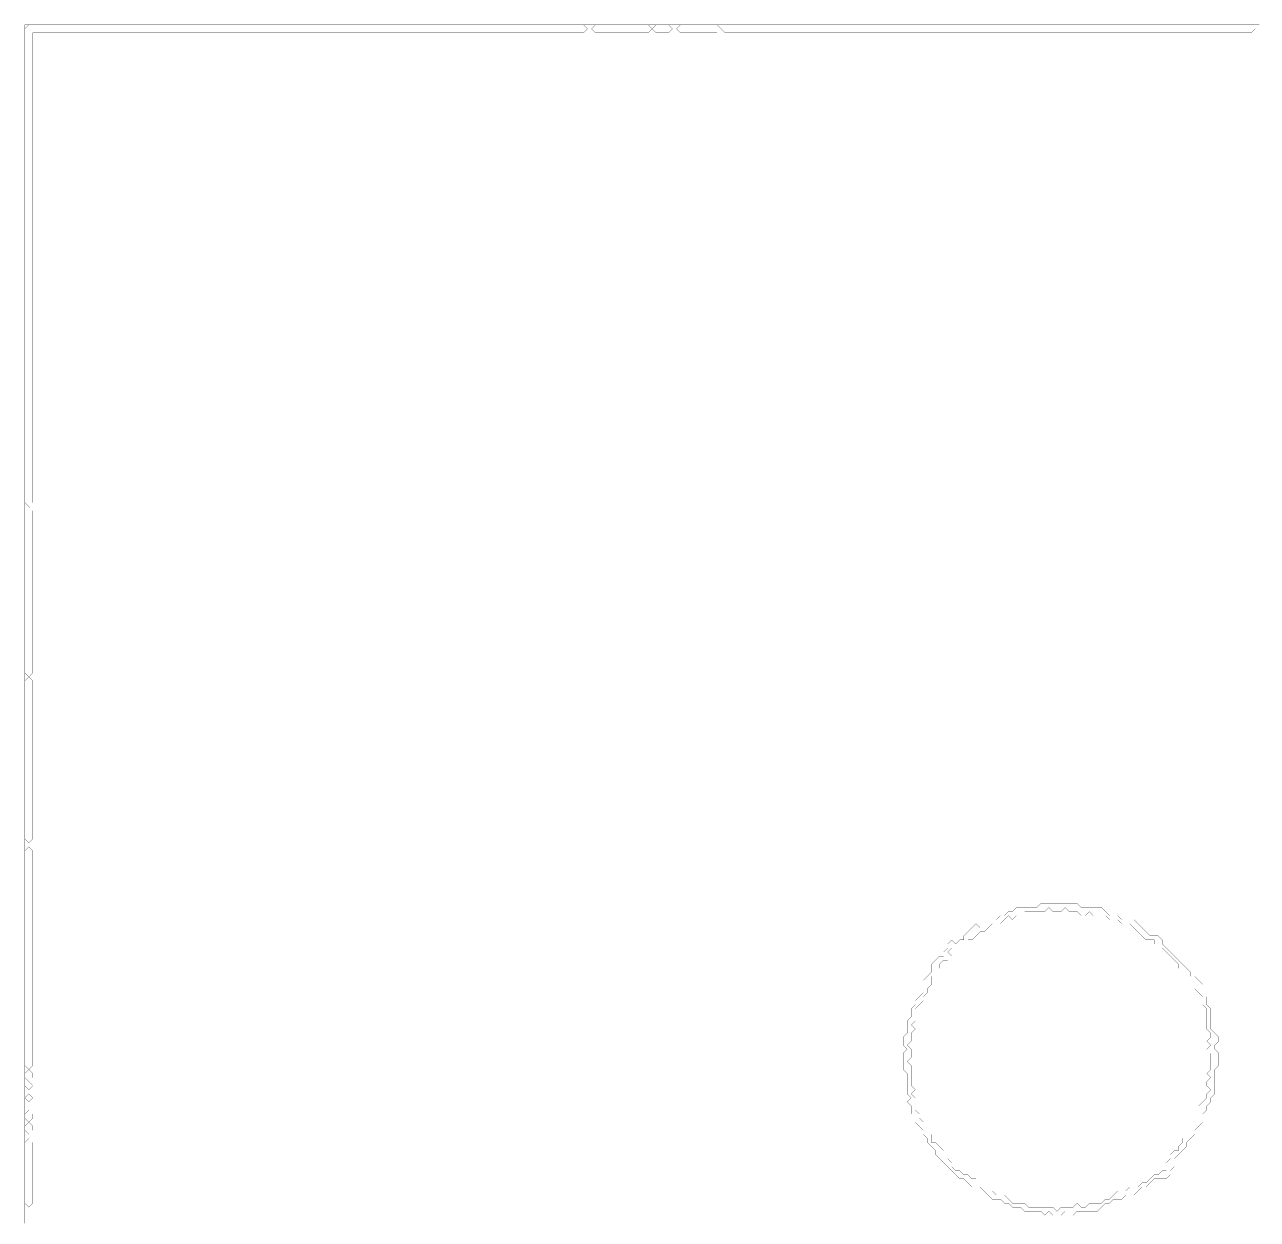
# Model space of a CAD drawing. Header units: metres. Extents: x 0 to 5008, y -5008 to 0.
# Drawn here: x 0 to 2984, y -2891 to 0 of the extents above; entities that cross this region are included whole.
import ezdxf

# ---------------------------------------------------------------- set-up
doc = ezdxf.new("R2010")
doc.units = ezdxf.units.M
doc.layers.add('conductor', color=1, linetype='Continuous')
doc.layers.add('substrate', color=5, linetype='Continuous')

msp = doc.modelspace()

# ---------------------------------------------------------------- linework, layer by layer
at = {"layer": 'conductor', "const_width": 0.5}
msp.add_lwpolyline([(2479.1, -2136.1), (2469.3, -2145.9), (2459.5, -2145.9), (2449.7, -2145.9), (2439.9, -2145.9), (2430.1, -2145.9), (2420.3, -2145.9), (2410.5, -2155.7), (2400.7, -2155.7), (2390.9, -2165.5), (2381.1, -2155.7), (2371.3, -2165.5), (2361.5, -2175.3), (2351.7, -2175.3), (2341.9, -2175.3), (2332.1, -2185.1), (2322.3, -2194.9), (2312.5, -2194.9), (2302.7, -2204.7), (2292.9, -2214.5), (2283.1, -2214.5), (2273.3, -2224.3), (2263.5, -2234.1), (2253.7, -2234.1), (2243.9, -2234.1), (2234.1, -2243.9), (2243.9, -2253.7), (2234.1, -2263.5), (2224.3, -2263.5), (2214.5, -2273.3), (2214.5, -2283.1), (2204.7, -2292.9), (2194.9, -2302.7), (2194.9, -2312.5), (2194.9, -2322.3), (2185.1, -2332.1), (2185.1, -2341.9), (2175.3, -2351.7), (2175.3, -2361.5), (2165.5, -2371.3), (2155.7, -2381.1), (2155.7, -2390.9), (2155.7, -2400.7), (2155.7, -2410.5), (2145.9, -2420.3), (2155.7, -2430.1), (2145.9, -2439.9), (2145.9, -2449.7), (2145.9, -2459.5), (2136.1, -2469.3), (2145.9, -2479.1), (2145.9, -2488.9), (2145.9, -2498.7), (2136.1, -2508.5), (2145.9, -2518.3), (2145.9, -2528.1), (2145.9, -2537.9), (2145.9, -2547.7), (2145.9, -2557.5), (2145.9, -2567.3), (2155.7, -2577.1), (2145.9, -2586.9), (2155.7, -2596.7), (2155.7, -2606.5), (2155.7, -2616.3), (2155.7, -2626.1), (2165.5, -2635.9), (2165.5, -2645.7), (2175.3, -2655.5), (2175.3, -2665.3), (2185.1, -2675.1), (2194.9, -2684.9), (2194.9, -2694.7), (2194.9, -2704.5), (2204.7, -2704.5), (2214.5, -2714.3), (2224.3, -2724.1), (2224.3, -2733.9), (2224.3, -2743.7), (2234.1, -2743.7), (2243.9, -2753.5), (2243.9, -2763.3), (2253.7, -2773.1), (2263.5, -2773.1), (2273.3, -2782.9), (2283.1, -2782.9), (2292.9, -2792.7), (2302.7, -2792.7), (2312.5, -2802.5), (2322.3, -2812.3), (2332.1, -2822.1), (2341.9, -2822.1), (2351.7, -2831.9), (2361.5, -2831.9), (2371.3, -2831.9), (2381.1, -2841.7), (2390.9, -2851.5), (2400.7, -2851.5), (2410.5, -2851.5), (2420.3, -2851.5), (2430.1, -2861.3), (2439.9, -2861.3), (2449.7, -2861.3), (2459.5, -2861.3), (2469.3, -2861.3), (2479.1, -2861.3), (2488.9, -2861.3), (2498.7, -2871.1), (2508.5, -2861.3), (2518.3, -2861.3), (2528.1, -2861.3), (2537.9, -2861.3), (2547.7, -2851.5), (2557.5, -2861.3), (2567.3, -2861.3), (2577.1, -2851.5), (2586.9, -2851.5), (2596.7, -2851.5), (2606.5, -2851.5), (2616.3, -2841.7), (2626.1, -2841.7), (2635.9, -2831.9), (2645.7, -2822.1), (2655.5, -2822.1), (2665.3, -2822.1), (2675.1, -2812.3), (2684.9, -2812.3), (2694.7, -2812.3), (2704.5, -2802.5), (2714.3, -2802.5), (2724.1, -2792.7), (2733.9, -2782.9), (2743.7, -2782.9), (2753.5, -2773.1), (2763.3, -2773.1), (2763.3, -2763.3), (2763.3, -2753.5), (2773.1, -2743.7), (2773.1, -2733.9), (2782.9, -2724.1), (2792.7, -2724.1), (2792.7, -2714.3), (2802.5, -2704.5), (2802.5, -2694.7), (2812.3, -2684.9), (2822.1, -2675.1), (2831.9, -2665.3), (2841.7, -2655.5), (2841.7, -2645.7), (2841.7, -2635.9), (2841.7, -2626.1), (2841.7, -2616.3), (2851.5, -2606.5), (2861.3, -2596.7), (2861.3, -2586.9), (2871.1, -2577.1), (2861.3, -2567.3), (2861.3, -2557.5), (2871.1, -2547.7), (2861.3, -2537.9), (2871.1, -2528.1), (2871.1, -2518.3), (2871.1, -2508.5), (2871.1, -2498.7), (2871.1, -2488.9), (2861.3, -2479.1), (2871.1, -2469.3), (2861.3, -2459.5), (2871.1, -2449.7), (2871.1, -2439.9), (2861.3, -2430.1), (2861.3, -2420.3), (2861.3, -2410.5), (2861.3, -2400.7), (2861.3, -2390.9), (2861.3, -2381.1), (2851.5, -2371.3), (2851.5, -2361.5), (2851.5, -2351.7), (2841.7, -2341.9), (2831.9, -2332.1), (2831.9, -2322.3), (2822.1, -2312.5), (2812.3, -2302.7), (2802.5, -2292.9), (2792.7, -2283.1), (2792.7, -2273.3), (2782.9, -2263.5), (2773.1, -2253.7), (2763.3, -2243.9), (2753.5, -2234.1), (2743.7, -2234.1), (2733.9, -2224.3), (2733.9, -2214.5), (2724.1, -2214.5), (2714.3, -2214.5), (2704.5, -2204.7), (2694.7, -2194.9), (2684.9, -2185.1), (2675.1, -2175.3), (2665.3, -2175.3), (2655.5, -2175.3), (2645.7, -2165.5), (2635.9, -2165.5), (2626.1, -2165.5), (2616.3, -2155.7), (2606.5, -2155.7), (2596.7, -2155.7), (2586.9, -2155.7), (2577.1, -2145.9), (2567.3, -2155.7), (2557.5, -2155.7), (2547.7, -2145.9), (2537.9, -2145.9), (2528.1, -2145.9), (2518.3, -2136.1), (2508.5, -2145.9), (2498.7, -2145.9), (2488.9, -2145.9)], close=True, dxfattribs=at)
at = {"layer": 'substrate', "const_width": 0.5}
msp.add_lwpolyline([(2988.6, 0), (2978.8, 0), (2969, 0), (2959.2, 0), (2949.4, 0), (2939.6, 0), (2929.8, 0), (2920.1, 0), (2910.3, 0), (2900.5, 0), (2890.7, 0), (2880.9, 0), (2871.1, 0), (2861.3, 0), (2851.5, 0), (2841.7, 0), (2831.9, 0), (2822.1, 0), (2812.3, 0), (2802.5, 0), (2792.7, 0), (2782.9, 0), (2773.1, 0), (2763.3, 0), (2753.5, 0), (2743.7, 0), (2733.9, 0), (2724.1, 0), (2714.3, 0), (2704.5, 0), (2694.7, 0), (2684.9, 0), (2675.1, 0), (2665.3, 0), (2655.5, 0), (2645.7, 0), (2635.9, 0), (2626.1, 0), (2616.3, 0), (2606.5, 0), (2596.7, 0), (2586.9, 0), (2577.1, 0), (2567.3, 0), (2557.5, 0), (2547.7, 0), (2537.9, 0), (2528.1, 0), (2518.3, 0), (2508.5, 0), (2498.7, 0), (2488.9, 0), (2479.1, 0), (2469.3, 0), (2459.5, 0), (2449.7, 0), (2439.9, 0), (2430.1, 0), (2420.3, 0), (2410.5, 0), (2400.7, 0), (2390.9, 0), (2381.1, 0), (2371.3, 0), (2361.5, 0), (2351.7, 0), (2341.9, 0), (2332.1, 0), (2322.3, 0), (2312.5, 0), (2302.7, 0), (2292.9, 0), (2283.1, 0), (2273.3, 0), (2263.5, 0), (2253.7, 0), (2243.9, 0), (2234.1, 0), (2224.3, 0), (2214.5, 0), (2204.7, 0), (2194.9, 0), (2185.1, 0), (2175.3, 0), (2165.5, 0), (2155.7, 0), (2145.9, 0), (2136.1, 0), (2126.3, 0), (2116.5, 0), (2106.7, 0), (2096.9, 0), (2087.2, 0), (2077.4, 0), (2067.6, 0), (2057.8, 0), (2048, 0), (2038.2, 0), (2028.4, 0), (2018.6, 0), (2008.8, 0), (1999, 0), (1989.2, 0), (1979.4, 0), (1969.6, 0), (1959.8, 0), (1950, 0), (1940.2, 0), (1930.4, 0), (1920.6, 0), (1910.8, 0), (1901, 0), (1891.2, 0), (1881.4, 0), (1871.6, 0), (1861.8, 0), (1852, 0), (1842.2, 0), (1832.4, 0), (1822.6, 0), (1812.8, 0), (1803, 0), (1793.2, 0), (1783.4, 0), (1773.6, 0), (1763.8, 0), (1754, 0), (1744.2, 0), (1734.4, 0), (1724.6, 0), (1714.8, 0), (1705, 0), (1695.2, 0), (1685.4, 0), (1675.6, 0), (1665.8, 0), (1656, 0), (1646.2, 0), (1636.4, 0), (1626.6, 0), (1616.8, 0), (1607, 0), (1597.2, 0), (1587.4, 0), (1577.6, 0), (1567.8, 0), (1558, 0), (1548.2, 0), (1538.4, 0), (1528.6, 0), (1518.8, 0), (1509, 0), (1499.2, 0), (1489.4, 0), (1479.6, 0), (1469.8, 0), (1460, 0), (1450.2, 0), (1440.4, 0), (1430.6, 0), (1420.8, 0), (1411, 0), (1401.2, 0), (1391.4, 0), (1381.6, 0), (1371.8, 0), (1362, 0), (1352.2, 0), (1342.4, 0), (1332.6, 0), (1322.8, 0), (1313, 0), (1303.2, 0), (1293.4, 0), (1283.6, 0), (1273.8, 0), (1264, 0), (1254.2, 0), (1244.5, 0), (1234.7, 0), (1224.9, 0), (1215.1, 0), (1205.3, 0), (1195.5, 0), (1185.7, 0), (1175.9, 0), (1166.1, 0), (1156.3, 0), (1146.5, 0), (1136.7, 0), (1126.9, 0), (1117.1, 0), (1107.3, 0), (1097.5, 0), (1087.7, 0), (1077.9, 0), (1068.1, 0), (1058.3, 0), (1048.5, 0), (1038.7, 0), (1028.9, 0), (1019.1, 0), (1009.3, 0), (999.5, 0), (989.7, 0), (979.9, 0), (970.1, 0), (960.3, 0), (950.5, 0), (940.7, 0), (930.9, 0), (921.1, 0), (911.3, 0), (901.5, 0), (891.7, 0), (881.9, 0), (872.1, 0), (862.3, 0), (852.5, 0), (842.7, 0), (832.9, 0), (823.1, 0), (813.3, 0), (803.5, 0), (793.7, 0), (783.9, 0), (774.1, 0), (764.3, 0), (754.5, 0), (744.7, 0), (734.9, 0), (725.1, 0), (715.3, 0), (705.5, 0), (695.7, 0), (685.9, 0), (676.1, 0), (666.3, 0), (656.5, 0), (646.7, 0), (636.9, 0), (627.1, 0), (617.3, 0), (607.5, 0), (597.7, 0), (587.9, 0), (578.1, 0), (568.3, 0), (558.5, 0), (548.7, 0), (538.9, 0), (529.1, 0), (519.3, 0), (509.5, 0), (499.7, 0), (489.9, 0), (480.1, 0), (470.3, 0), (460.5, 0), (450.7, 0), (440.9, 0), (431.1, 0), (421.3, 0), (411.6, 0), (401.8, 0), (392, 0), (382.2, 0), (372.4, 0), (362.6, 0), (352.8, 0), (343, 0), (333.2, 0), (323.4, 0), (313.6, 0), (303.8, 0), (294, 0), (284.2, 0), (274.4, 0), (264.6, 0), (254.8, 0), (245, 0), (235.2, 0), (225.4, 0), (215.6, 0), (205.8, 0), (196, 0), (186.2, 0), (176.4, 0), (166.6, 0), (156.8, 0), (147, 0), (137.2, 0), (127.4, 0), (117.6, 0), (107.8, 0), (98, 0), (88.2, 0), (78.4, 0), (68.6, 0), (58.8, 0), (49, 0), (39.2, 0), (29.4, 0), (19.6, 0), (9.8, 0), (0, 0), (0, -9.8), (0, -19.6), (0, -29.4), (0, -39.2), (0, -49), (0, -58.8), (0, -68.6), (0, -78.4), (0, -88.2), (0, -98), (0, -107.8), (0, -117.6), (0, -127.4), (0, -137.2), (0, -147), (0, -156.8), (0, -166.6), (0, -176.4), (0, -186.2), (0, -196), (0, -205.8), (0, -215.6), (0, -225.4), (0, -235.2), (0, -245), (0, -254.8), (0, -264.6), (0, -274.4), (0, -284.2), (0, -294), (0, -303.8), (0, -313.6), (0, -323.4), (0, -333.2), (0, -343), (0, -352.8), (0, -362.6), (0, -372.4), (0, -382.2), (0, -392), (0, -401.8), (0, -411.6), (0, -421.3), (0, -431.1), (0, -440.9), (0, -450.7), (0, -460.5), (0, -470.3), (0, -480.1), (0, -489.9), (0, -499.7), (0, -509.5), (0, -519.3), (0, -529.1), (0, -538.9), (0, -548.7), (0, -558.5), (0, -568.3), (0, -578.1), (0, -587.9), (0, -597.7), (0, -607.5), (0, -617.3), (0, -627.1), (0, -636.9), (0, -646.7), (0, -656.5), (0, -666.3), (0, -676.1), (0, -685.9), (0, -695.7), (0, -705.5), (0, -715.3), (0, -725.1), (0, -734.9), (0, -744.7), (0, -754.5), (0, -764.3), (0, -774.1), (0, -783.9), (0, -793.7), (0, -803.5), (0, -813.3), (0, -823.1), (0, -832.9), (0, -842.7), (0, -852.5), (0, -862.3), (0, -872.1), (0, -881.9), (0, -891.7), (0, -901.5), (0, -911.3), (0, -921.1), (0, -930.9), (0, -940.7), (0, -950.5), (0, -960.3), (0, -970.1), (0, -979.9), (0, -989.7), (0, -999.5), (0, -1009.3), (0, -1019.1), (0, -1028.9), (0, -1038.7), (0, -1048.5), (0, -1058.3), (0, -1068.1), (0, -1077.9), (0, -1087.7), (0, -1097.5), (0, -1107.3), (0, -1117.1), (0, -1126.9), (0, -1136.7), (0, -1146.5), (0, -1156.3), (0, -1166.1), (0, -1175.9), (0, -1185.7), (0, -1195.5), (0, -1205.3), (0, -1215.1), (0, -1224.9), (0, -1234.7), (0, -1244.5), (0, -1254.2), (0, -1264), (0, -1273.8), (0, -1283.6), (0, -1293.4), (0, -1303.2), (0, -1313), (0, -1322.8), (0, -1332.6), (0, -1342.4), (0, -1352.2), (0, -1362), (0, -1371.8), (0, -1381.6), (0, -1391.4), (0, -1401.2), (0, -1411), (0, -1420.8), (0, -1430.6), (0, -1440.4), (0, -1450.2), (0, -1460), (0, -1469.8), (0, -1479.6), (0, -1489.4), (0, -1499.2), (0, -1509), (0, -1518.8), (0, -1528.6), (0, -1538.4), (0, -1548.2), (0, -1558), (0, -1567.8), (0, -1577.6), (0, -1587.4), (0, -1597.2), (0, -1607), (0, -1616.8), (0, -1626.6), (0, -1636.4), (0, -1646.2), (0, -1656), (0, -1665.8), (0, -1675.6), (0, -1685.4), (0, -1695.2), (0, -1705), (0, -1714.8), (0, -1724.6), (0, -1734.4), (0, -1744.2), (0, -1754), (0, -1763.8), (0, -1773.6), (0, -1783.4), (0, -1793.2), (0, -1803), (0, -1812.8), (0, -1822.6), (0, -1832.4), (0, -1842.2), (0, -1852), (0, -1861.8), (0, -1871.6), (0, -1881.4), (0, -1891.2), (0, -1901), (0, -1910.8), (0, -1920.6), (0, -1930.4), (0, -1940.2), (0, -1950), (0, -1959.8), (0, -1969.6), (0, -1979.4), (0, -1989.2), (0, -1999), (0, -2008.8), (0, -2018.6), (0, -2028.4), (0, -2038.2), (0, -2048), (0, -2057.8), (0, -2067.6), (0, -2077.4), (0, -2087.2), (0, -2096.9), (0, -2106.7), (0, -2116.5), (0, -2126.3), (0, -2136.1), (0, -2145.9), (0, -2155.7), (0, -2165.5), (0, -2175.3), (0, -2185.1), (0, -2194.9), (0, -2204.7), (0, -2214.5), (0, -2224.3), (0, -2234.1), (0, -2243.9), (0, -2253.7), (0, -2263.5), (0, -2273.3), (0, -2283.1), (0, -2292.9), (0, -2302.7), (0, -2312.5), (0, -2322.3), (0, -2332.1), (0, -2341.9), (0, -2351.7), (0, -2361.5), (0, -2371.3), (0, -2381.1), (0, -2390.9), (0, -2400.7), (0, -2410.5), (0, -2420.3), (0, -2430.1), (0, -2439.9), (0, -2449.7), (0, -2459.5), (0, -2469.3), (0, -2479.1), (0, -2488.9), (0, -2498.7), (0, -2508.5), (0, -2518.3), (0, -2528.1), (0, -2537.9), (0, -2547.7), (0, -2557.5), (0, -2567.3), (0, -2577.1), (0, -2586.9), (0, -2596.7), (0, -2606.5), (0, -2616.3), (0, -2626.1), (0, -2635.9), (0, -2645.7), (0, -2655.5), (0, -2665.3), (0, -2675.1), (0, -2684.9), (0, -2694.7), (0, -2704.5), (0, -2714.3), (0, -2724.1), (0, -2733.9), (0, -2743.7), (0, -2753.5), (0, -2763.3), (0, -2773.1), (0, -2782.9), (0, -2792.7), (0, -2802.5), (0, -2812.3), (0, -2822.1), (0, -2831.9), (0, -2841.7), (0, -2851.5), (0, -2861.3), (0, -2871.1), (0, -2880.9), (0, -2890.7), (0, -2900.5)], dxfattribs=at)
for points in [[(0, -9.8), (9.8, 0), (19.6, 0), (29.4, 0), (39.2, 0), (49, 0), (58.8, 0), (68.6, 0), (78.4, 0), (88.2, 0), (98, 0), (107.8, 0), (117.6, 0), (127.4, 0), (137.2, 0), (147, 0), (156.8, 0), (166.6, 0), (176.4, 0), (186.2, 0), (196, 0), (205.8, 0), (215.6, 0), (225.4, 0), (235.2, 0), (245, 0), (254.8, 0), (264.6, 0), (274.4, 0), (284.2, 0), (294, 0), (303.8, 0), (313.6, 0), (323.4, 0), (333.2, 0), (343, 0), (352.8, 0), (362.6, 0), (372.4, 0), (382.2, 0), (392, 0), (401.8, 0), (411.6, 0), (421.3, 0), (431.1, 0), (440.9, 0), (450.7, 0), (460.5, 0), (470.3, 0), (480.1, 0), (489.9, 0), (499.7, 0), (509.5, 0), (519.3, 0), (529.1, 0), (538.9, 0), (548.7, 0), (558.5, 0), (568.3, 0), (578.1, 0), (587.9, 0), (597.7, 0), (607.5, 0), (617.3, 0), (627.1, 0), (636.9, 0), (646.7, 0), (656.5, 0), (666.3, 0), (676.1, 0), (685.9, 0), (695.7, 0), (705.5, 0), (715.3, 0), (725.1, 0), (734.9, 0), (744.7, 0), (754.5, 0), (764.3, 0), (774.1, 0), (783.9, 0), (793.7, 0), (803.5, 0), (813.3, 0), (823.1, 0), (832.9, 0), (842.7, 0), (852.5, 0), (862.3, 0), (872.1, 0), (881.9, 0), (891.7, 0), (901.5, 0), (911.3, 0), (921.1, 0), (930.9, 0), (940.7, 0), (950.5, 0), (960.3, 0), (970.1, 0), (979.9, 0), (989.7, 0), (999.5, 0), (1009.3, 0), (1019.1, 0), (1028.9, 0), (1038.7, 0), (1048.5, 0), (1058.3, 0), (1068.1, 0), (1077.9, 0), (1087.7, 0), (1097.5, 0), (1107.3, 0), (1117.1, 0), (1126.9, 0), (1136.7, 0), (1146.5, 0), (1156.3, 0), (1166.1, 0), (1175.9, 0), (1185.7, 0), (1195.5, 0), (1205.3, 0), (1215.1, 0), (1224.9, 0), (1234.7, 0), (1244.5, 0), (1254.2, 0), (1264, 0), (1273.8, 0), (1283.6, 0), (1293.4, 0), (1303.2, 0), (1313, 0), (1322.8, 0), (1332.6, 0), (1342.4, 0), (1352.2, 0), (1362, -9.8), (1352.2, -19.6), (1342.4, -19.6), (1332.6, -19.6), (1322.8, -19.6), (1313, -19.6), (1303.2, -19.6), (1293.4, -19.6), (1283.6, -19.6), (1273.8, -19.6), (1264, -19.6), (1254.2, -19.6), (1244.5, -19.6), (1234.7, -19.6), (1224.9, -19.6), (1215.1, -19.6), (1205.3, -19.6), (1195.5, -19.6), (1185.7, -19.6), (1175.9, -19.6), (1166.1, -19.6), (1156.3, -19.6), (1146.5, -19.6), (1136.7, -19.6), (1126.9, -19.6), (1117.1, -19.6), (1107.3, -19.6), (1097.5, -19.6), (1087.7, -19.6), (1077.9, -19.6), (1068.1, -19.6), (1058.3, -19.6), (1048.5, -19.6), (1038.7, -19.6), (1028.9, -19.6), (1019.1, -19.6), (1009.3, -19.6), (999.5, -19.6), (989.7, -19.6), (979.9, -19.6), (970.1, -19.6), (960.3, -19.6), (950.5, -19.6), (940.7, -19.6), (930.9, -19.6), (921.1, -19.6), (911.3, -19.6), (901.5, -19.6), (891.7, -19.6), (881.9, -19.6), (872.1, -19.6), (862.3, -19.6), (852.5, -19.6), (842.7, -19.6), (832.9, -19.6), (823.1, -19.6), (813.3, -19.6), (803.5, -19.6), (793.7, -19.6), (783.9, -19.6), (774.1, -19.6), (764.3, -19.6), (754.5, -19.6), (744.7, -19.6), (734.9, -19.6), (725.1, -19.6), (715.3, -19.6), (705.5, -19.6), (695.7, -19.6), (685.9, -19.6), (676.1, -19.6), (666.3, -19.6), (656.5, -19.6), (646.7, -19.6), (636.9, -19.6), (627.1, -19.6), (617.3, -19.6), (607.5, -19.6), (597.7, -19.6), (587.9, -19.6), (578.1, -19.6), (568.3, -19.6), (558.5, -19.6), (548.7, -19.6), (538.9, -19.6), (529.1, -19.6), (519.3, -19.6), (509.5, -19.6), (499.7, -19.6), (489.9, -19.6), (480.1, -19.6), (470.3, -19.6), (460.5, -19.6), (450.7, -19.6), (440.9, -19.6), (431.1, -19.6), (421.3, -19.6), (411.6, -19.6), (401.8, -19.6), (392, -19.6), (382.2, -19.6), (372.4, -19.6), (362.6, -19.6), (352.8, -19.6), (343, -19.6), (333.2, -19.6), (323.4, -19.6), (313.6, -19.6), (303.8, -19.6), (294, -19.6), (284.2, -19.6), (274.4, -19.6), (264.6, -19.6), (254.8, -19.6), (245, -19.6), (235.2, -19.6), (225.4, -19.6), (215.6, -19.6), (205.8, -19.6), (196, -19.6), (186.2, -19.6), (176.4, -19.6), (166.6, -19.6), (156.8, -19.6), (147, -19.6), (137.2, -19.6), (127.4, -19.6), (117.6, -19.6), (107.8, -19.6), (98, -19.6), (88.2, -19.6), (78.4, -19.6), (68.6, -19.6), (58.8, -19.6), (49, -19.6), (39.2, -19.6), (29.4, -19.6), (19.6, -19.6), (19.6, -29.4), (19.6, -39.2), (19.6, -49), (19.6, -58.8), (19.6, -68.6), (19.6, -78.4), (19.6, -88.2), (19.6, -98), (19.6, -107.8), (19.6, -117.6), (19.6, -127.4), (19.6, -137.2), (19.6, -147), (19.6, -156.8), (19.6, -166.6), (19.6, -176.4), (19.6, -186.2), (19.6, -196), (19.6, -205.8), (19.6, -215.6), (19.6, -225.4), (19.6, -235.2), (19.6, -245), (19.6, -254.8), (19.6, -264.6), (19.6, -274.4), (19.6, -284.2), (19.6, -294), (19.6, -303.8), (19.6, -313.6), (19.6, -323.4), (19.6, -333.2), (19.6, -343), (19.6, -352.8), (19.6, -362.6), (19.6, -372.4), (19.6, -382.2), (19.6, -392), (19.6, -401.8), (19.6, -411.6), (19.6, -421.3), (19.6, -431.1), (19.6, -440.9), (19.6, -450.7), (19.6, -460.5), (19.6, -470.3), (19.6, -480.1), (19.6, -489.9), (19.6, -499.7), (19.6, -509.5), (19.6, -519.3), (19.6, -529.1), (19.6, -538.9), (19.6, -548.7), (19.6, -558.5), (19.6, -568.3), (19.6, -578.1), (19.6, -587.9), (19.6, -597.7), (19.6, -607.5), (19.6, -617.3), (19.6, -627.1), (19.6, -636.9), (19.6, -646.7), (19.6, -656.5), (19.6, -666.3), (19.6, -676.1), (19.6, -685.9), (19.6, -695.7), (19.6, -705.5), (19.6, -715.3), (19.6, -725.1), (19.6, -734.9), (19.6, -744.7), (19.6, -754.5), (19.6, -764.3), (19.6, -774.1), (19.6, -783.9), (19.6, -793.7), (19.6, -803.5), (19.6, -813.3), (19.6, -823.1), (19.6, -832.9), (19.6, -842.7), (19.6, -852.5), (19.6, -862.3), (19.6, -872.1), (19.6, -881.9), (19.6, -891.7), (19.6, -901.5), (19.6, -911.3), (19.6, -921.1), (19.6, -930.9), (19.6, -940.7), (19.6, -950.5), (19.6, -960.3), (19.6, -970.1), (19.6, -979.9), (19.6, -989.7), (19.6, -999.5), (19.6, -1009.3), (19.6, -1019.1), (19.6, -1028.9), (19.6, -1038.7), (19.6, -1048.5), (19.6, -1058.3), (19.6, -1068.1), (19.6, -1077.9), (19.6, -1087.7), (19.6, -1097.5), (19.6, -1107.3), (19.6, -1117.1), (19.6, -1126.9), (19.6, -1136.7), (19.6, -1146.5), (19.6, -1156.3), (9.8, -1166.1), (0, -1156.3), (0, -1146.5), (0, -1136.7), (0, -1126.9), (0, -1117.1), (0, -1107.3), (0, -1097.5), (0, -1087.7), (0, -1077.9), (0, -1068.1), (0, -1058.3), (0, -1048.5), (0, -1038.7), (0, -1028.9), (0, -1019.1), (0, -1009.3), (0, -999.5), (0, -989.7), (0, -979.9), (0, -970.1), (0, -960.3), (0, -950.5), (0, -940.7), (0, -930.9), (0, -921.1), (0, -911.3), (0, -901.5), (0, -891.7), (0, -881.9), (0, -872.1), (0, -862.3), (0, -852.5), (0, -842.7), (0, -832.9), (0, -823.1), (0, -813.3), (0, -803.5), (0, -793.7), (0, -783.9), (0, -774.1), (0, -764.3), (0, -754.5), (0, -744.7), (0, -734.9), (0, -725.1), (0, -715.3), (0, -705.5), (0, -695.7), (0, -685.9), (0, -676.1), (0, -666.3), (0, -656.5), (0, -646.7), (0, -636.9), (0, -627.1), (0, -617.3), (0, -607.5), (0, -597.7), (0, -587.9), (0, -578.1), (0, -568.3), (0, -558.5), (0, -548.7), (0, -538.9), (0, -529.1), (0, -519.3), (0, -509.5), (0, -499.7), (0, -489.9), (0, -480.1), (0, -470.3), (0, -460.5), (0, -450.7), (0, -440.9), (0, -431.1), (0, -421.3), (0, -411.6), (0, -401.8), (0, -392), (0, -382.2), (0, -372.4), (0, -362.6), (0, -352.8), (0, -343), (0, -333.2), (0, -323.4), (0, -313.6), (0, -303.8), (0, -294), (0, -284.2), (0, -274.4), (0, -264.6), (0, -254.8), (0, -245), (0, -235.2), (0, -225.4), (0, -215.6), (0, -205.8), (0, -196), (0, -186.2), (0, -176.4), (0, -166.6), (0, -156.8), (0, -147), (0, -137.2), (0, -127.4), (0, -117.6), (0, -107.8), (0, -98), (0, -88.2), (0, -78.4), (0, -68.6), (0, -58.8), (0, -49), (0, -39.2), (0, -29.4), (0, -19.6)], [(1371.8, -9.8), (1381.6, 0), (1391.4, 0), (1401.2, 0), (1411, 0), (1420.8, 0), (1430.6, 0), (1440.4, 0), (1450.2, 0), (1460, 0), (1469.8, 0), (1479.6, 0), (1489.4, 0), (1499.2, 0), (1509, 0), (1518.8, -9.8), (1509, -19.6), (1499.2, -19.6), (1489.4, -19.6), (1479.6, -19.6), (1469.8, -19.6), (1460, -19.6), (1450.2, -19.6), (1440.4, -19.6), (1430.6, -19.6), (1420.8, -19.6), (1411, -19.6), (1401.2, -19.6), (1391.4, -19.6), (1381.6, -19.6)], [(1518.8, -9.8), (1528.6, 0), (1538.4, 0), (1548.2, 0), (1558, 0), (1567.8, -9.8), (1558, -19.6), (1548.2, -19.6), (1538.4, -19.6), (1528.6, -19.6)], [(1577.6, -9.8), (1587.4, 0), (1597.2, 0), (1607, 0), (1616.8, 0), (1626.6, 0), (1636.4, 0), (1646.2, 0), (1656, 0), (1665.8, 0), (1675.6, 0), (1685.4, -9.8), (1675.6, -19.6), (1665.8, -19.6), (1656, -19.6), (1646.2, -19.6), (1636.4, -19.6), (1626.6, -19.6), (1616.8, -19.6), (1607, -19.6), (1597.2, -19.6), (1587.4, -19.6)], [(1685.4, -9.8), (1695.2, 0), (1705, 0), (1714.8, 0), (1724.6, 0), (1734.4, 0), (1744.2, 0), (1754, 0), (1763.8, 0), (1773.6, 0), (1783.4, 0), (1793.2, 0), (1803, 0), (1812.8, 0), (1822.6, 0), (1832.4, 0), (1842.2, 0), (1852, 0), (1861.8, 0), (1871.6, 0), (1881.4, 0), (1891.2, 0), (1901, 0), (1910.8, 0), (1920.6, 0), (1930.4, 0), (1940.2, 0), (1950, 0), (1959.8, 0), (1969.6, 0), (1979.4, 0), (1989.2, 0), (1999, 0), (2008.8, 0), (2018.6, 0), (2028.4, 0), (2038.2, 0), (2048, 0), (2057.8, 0), (2067.6, 0), (2077.4, 0), (2087.2, 0), (2096.9, 0), (2106.7, 0), (2116.5, 0), (2126.3, 0), (2136.1, 0), (2145.9, 0), (2155.7, 0), (2165.5, 0), (2175.3, 0), (2185.1, 0), (2194.9, 0), (2204.7, 0), (2214.5, 0), (2224.3, 0), (2234.1, 0), (2243.9, 0), (2253.7, 0), (2263.5, 0), (2273.3, 0), (2283.1, 0), (2292.9, 0), (2302.7, 0), (2312.5, 0), (2322.3, 0), (2332.1, 0), (2341.9, 0), (2351.7, 0), (2361.5, 0), (2371.3, 0), (2381.1, 0), (2390.9, 0), (2400.7, 0), (2410.5, 0), (2420.3, 0), (2430.1, 0), (2439.9, 0), (2449.7, 0), (2459.5, 0), (2469.3, 0), (2479.1, 0), (2488.9, 0), (2498.7, 0), (2508.5, 0), (2518.3, 0), (2528.1, 0), (2537.9, 0), (2547.7, 0), (2557.5, 0), (2567.3, 0), (2577.1, 0), (2586.9, 0), (2596.7, 0), (2606.5, 0), (2616.3, 0), (2626.1, 0), (2635.9, 0), (2645.7, 0), (2655.5, 0), (2665.3, 0), (2675.1, 0), (2684.9, 0), (2694.7, 0), (2704.5, 0), (2714.3, 0), (2724.1, 0), (2733.9, 0), (2743.7, 0), (2753.5, 0), (2763.3, 0), (2773.1, 0), (2782.9, 0), (2792.7, 0), (2802.5, 0), (2812.3, 0), (2822.1, 0), (2831.9, 0), (2841.7, 0), (2851.5, 0), (2861.3, 0), (2871.1, 0), (2880.9, 0), (2890.7, 0), (2900.5, 0), (2910.3, 0), (2920.1, 0), (2929.8, 0), (2939.6, 0), (2949.4, 0), (2959.2, 0), (2969, 0), (2978.8, -9.8), (2969, -19.6), (2959.2, -19.6), (2949.4, -19.6), (2939.6, -19.6), (2929.8, -19.6), (2920.1, -19.6), (2910.3, -19.6), (2900.5, -19.6), (2890.7, -19.6), (2880.9, -19.6), (2871.1, -19.6), (2861.3, -19.6), (2851.5, -19.6), (2841.7, -19.6), (2831.9, -19.6), (2822.1, -19.6), (2812.3, -19.6), (2802.5, -19.6), (2792.7, -19.6), (2782.9, -19.6), (2773.1, -19.6), (2763.3, -19.6), (2753.5, -19.6), (2743.7, -19.6), (2733.9, -19.6), (2724.1, -19.6), (2714.3, -19.6), (2704.5, -19.6), (2694.7, -19.6), (2684.9, -19.6), (2675.1, -19.6), (2665.3, -19.6), (2655.5, -19.6), (2645.7, -19.6), (2635.9, -19.6), (2626.1, -19.6), (2616.3, -19.6), (2606.5, -19.6), (2596.7, -19.6), (2586.9, -19.6), (2577.1, -19.6), (2567.3, -19.6), (2557.5, -19.6), (2547.7, -19.6), (2537.9, -19.6), (2528.1, -19.6), (2518.3, -19.6), (2508.5, -19.6), (2498.7, -19.6), (2488.9, -19.6), (2479.1, -19.6), (2469.3, -19.6), (2459.5, -19.6), (2449.7, -19.6), (2439.9, -19.6), (2430.1, -19.6), (2420.3, -19.6), (2410.5, -19.6), (2400.7, -19.6), (2390.9, -19.6), (2381.1, -19.6), (2371.3, -19.6), (2361.5, -19.6), (2351.7, -19.6), (2341.9, -19.6), (2332.1, -19.6), (2322.3, -19.6), (2312.5, -19.6), (2302.7, -19.6), (2292.9, -19.6), (2283.1, -19.6), (2273.3, -19.6), (2263.5, -19.6), (2253.7, -19.6), (2243.9, -19.6), (2234.1, -19.6), (2224.3, -19.6), (2214.5, -19.6), (2204.7, -19.6), (2194.9, -19.6), (2185.1, -19.6), (2175.3, -19.6), (2165.5, -19.6), (2155.7, -19.6), (2145.9, -19.6), (2136.1, -19.6), (2126.3, -19.6), (2116.5, -19.6), (2106.7, -19.6), (2096.9, -19.6), (2087.2, -19.6), (2077.4, -19.6), (2067.6, -19.6), (2057.8, -19.6), (2048, -19.6), (2038.2, -19.6), (2028.4, -19.6), (2018.6, -19.6), (2008.8, -19.6), (1999, -19.6), (1989.2, -19.6), (1979.4, -19.6), (1969.6, -19.6), (1959.8, -19.6), (1950, -19.6), (1940.2, -19.6), (1930.4, -19.6), (1920.6, -19.6), (1910.8, -19.6), (1901, -19.6), (1891.2, -19.6), (1881.4, -19.6), (1871.6, -19.6), (1861.8, -19.6), (1852, -19.6), (1842.2, -19.6), (1832.4, -19.6), (1822.6, -19.6), (1812.8, -19.6), (1803, -19.6), (1793.2, -19.6), (1783.4, -19.6), (1773.6, -19.6), (1763.8, -19.6), (1754, -19.6), (1744.2, -19.6), (1734.4, -19.6), (1724.6, -19.6), (1714.8, -19.6), (1705, -19.6), (1695.2, -19.6)], [(0, -1175.9), (9.8, -1166.1), (19.6, -1175.9), (19.6, -1185.7), (19.6, -1195.5), (19.6, -1205.3), (19.6, -1215.1), (19.6, -1224.9), (19.6, -1234.7), (19.6, -1244.5), (19.6, -1254.2), (19.6, -1264), (19.6, -1273.8), (19.6, -1283.6), (19.6, -1293.4), (19.6, -1303.2), (19.6, -1313), (19.6, -1322.8), (19.6, -1332.6), (19.6, -1342.4), (19.6, -1352.2), (19.6, -1362), (19.6, -1371.8), (19.6, -1381.6), (19.6, -1391.4), (19.6, -1401.2), (19.6, -1411), (19.6, -1420.8), (19.6, -1430.6), (19.6, -1440.4), (19.6, -1450.2), (19.6, -1460), (19.6, -1469.8), (19.6, -1479.6), (19.6, -1489.4), (19.6, -1499.2), (19.6, -1509), (19.6, -1518.8), (19.6, -1528.6), (19.6, -1538.4), (19.6, -1548.2), (19.6, -1558), (19.6, -1567.8), (9.8, -1577.6), (0, -1567.8), (0, -1558), (0, -1548.2), (0, -1538.4), (0, -1528.6), (0, -1518.8), (0, -1509), (0, -1499.2), (0, -1489.4), (0, -1479.6), (0, -1469.8), (0, -1460), (0, -1450.2), (0, -1440.4), (0, -1430.6), (0, -1420.8), (0, -1411), (0, -1401.2), (0, -1391.4), (0, -1381.6), (0, -1371.8), (0, -1362), (0, -1352.2), (0, -1342.4), (0, -1332.6), (0, -1322.8), (0, -1313), (0, -1303.2), (0, -1293.4), (0, -1283.6), (0, -1273.8), (0, -1264), (0, -1254.2), (0, -1244.5), (0, -1234.7), (0, -1224.9), (0, -1215.1), (0, -1205.3), (0, -1195.5), (0, -1185.7)], [(0, -1587.4), (9.8, -1577.6), (19.6, -1587.4), (19.6, -1597.2), (19.6, -1607), (19.6, -1616.8), (19.6, -1626.6), (19.6, -1636.4), (19.6, -1646.2), (19.6, -1656), (19.6, -1665.8), (19.6, -1675.6), (19.6, -1685.4), (19.6, -1695.2), (19.6, -1705), (19.6, -1714.8), (19.6, -1724.6), (19.6, -1734.4), (19.6, -1744.2), (19.6, -1754), (19.6, -1763.8), (19.6, -1773.6), (19.6, -1783.4), (19.6, -1793.2), (19.6, -1803), (19.6, -1812.8), (19.6, -1822.6), (19.6, -1832.4), (19.6, -1842.2), (19.6, -1852), (19.6, -1861.8), (19.6, -1871.6), (19.6, -1881.4), (19.6, -1891.2), (19.6, -1901), (19.6, -1910.8), (19.6, -1920.6), (19.6, -1930.4), (19.6, -1940.2), (19.6, -1950), (19.6, -1959.8), (19.6, -1969.6), (9.8, -1979.4), (0, -1969.6), (0, -1959.8), (0, -1950), (0, -1940.2), (0, -1930.4), (0, -1920.6), (0, -1910.8), (0, -1901), (0, -1891.2), (0, -1881.4), (0, -1871.6), (0, -1861.8), (0, -1852), (0, -1842.2), (0, -1832.4), (0, -1822.6), (0, -1812.8), (0, -1803), (0, -1793.2), (0, -1783.4), (0, -1773.6), (0, -1763.8), (0, -1754), (0, -1744.2), (0, -1734.4), (0, -1724.6), (0, -1714.8), (0, -1705), (0, -1695.2), (0, -1685.4), (0, -1675.6), (0, -1665.8), (0, -1656), (0, -1646.2), (0, -1636.4), (0, -1626.6), (0, -1616.8), (0, -1607), (0, -1597.2)], [(0, -1999), (9.8, -1989.2), (19.6, -1999), (19.6, -2008.8), (19.6, -2018.6), (19.6, -2028.4), (19.6, -2038.2), (19.6, -2048), (19.6, -2057.8), (19.6, -2067.6), (19.6, -2077.4), (19.6, -2087.2), (19.6, -2096.9), (19.6, -2106.7), (19.6, -2116.5), (19.6, -2126.3), (19.6, -2136.1), (19.6, -2145.9), (19.6, -2155.7), (19.6, -2165.5), (19.6, -2175.3), (19.6, -2185.1), (19.6, -2194.9), (19.6, -2204.7), (19.6, -2214.5), (19.6, -2224.3), (19.6, -2234.1), (19.6, -2243.9), (19.6, -2253.7), (19.6, -2263.5), (19.6, -2273.3), (19.6, -2283.1), (19.6, -2292.9), (19.6, -2302.7), (19.6, -2312.5), (19.6, -2322.3), (19.6, -2332.1), (19.6, -2341.9), (19.6, -2351.7), (19.6, -2361.5), (19.6, -2371.3), (19.6, -2381.1), (19.6, -2390.9), (19.6, -2400.7), (19.6, -2410.5), (19.6, -2420.3), (19.6, -2430.1), (19.6, -2439.9), (19.6, -2449.7), (19.6, -2459.5), (19.6, -2469.3), (19.6, -2479.1), (19.6, -2488.9), (19.6, -2498.7), (19.6, -2508.5), (19.6, -2518.3), (9.8, -2528.1), (0, -2518.3), (0, -2508.5), (0, -2498.7), (0, -2488.9), (0, -2479.1), (0, -2469.3), (0, -2459.5), (0, -2449.7), (0, -2439.9), (0, -2430.1), (0, -2420.3), (0, -2410.5), (0, -2400.7), (0, -2390.9), (0, -2381.1), (0, -2371.3), (0, -2361.5), (0, -2351.7), (0, -2341.9), (0, -2332.1), (0, -2322.3), (0, -2312.5), (0, -2302.7), (0, -2292.9), (0, -2283.1), (0, -2273.3), (0, -2263.5), (0, -2253.7), (0, -2243.9), (0, -2234.1), (0, -2224.3), (0, -2214.5), (0, -2204.7), (0, -2194.9), (0, -2185.1), (0, -2175.3), (0, -2165.5), (0, -2155.7), (0, -2145.9), (0, -2136.1), (0, -2126.3), (0, -2116.5), (0, -2106.7), (0, -2096.9), (0, -2087.2), (0, -2077.4), (0, -2067.6), (0, -2057.8), (0, -2048), (0, -2038.2), (0, -2028.4), (0, -2018.6), (0, -2008.8)], [(2449.7, -2136.1), (2459.5, -2126.3), (2469.3, -2126.3), (2479.1, -2126.3), (2488.9, -2126.3), (2498.7, -2126.3), (2508.5, -2126.3), (2518.3, -2126.3), (2528.1, -2126.3), (2537.9, -2126.3), (2547.7, -2126.3), (2557.5, -2136.1), (2567.3, -2136.1), (2577.1, -2136.1), (2586.9, -2136.1), (2596.7, -2136.1), (2606.5, -2136.1), (2616.3, -2145.9), (2626.1, -2155.7), (2635.9, -2155.7), (2645.7, -2155.7), (2655.5, -2165.5), (2665.3, -2165.5), (2675.1, -2165.5), (2684.9, -2165.5), (2694.7, -2175.3), (2704.5, -2185.1), (2714.3, -2194.9), (2724.1, -2204.7), (2733.9, -2204.7), (2743.7, -2204.7), (2753.5, -2214.5), (2753.5, -2224.3), (2763.3, -2234.1), (2773.1, -2243.9), (2782.9, -2253.7), (2792.7, -2263.5), (2802.5, -2273.3), (2812.3, -2283.1), (2822.1, -2292.9), (2822.1, -2302.7), (2831.9, -2302.7), (2841.7, -2312.5), (2851.5, -2322.3), (2841.7, -2332.1), (2851.5, -2341.9), (2861.3, -2351.7), (2861.3, -2361.5), (2861.3, -2371.3), (2871.1, -2381.1), (2871.1, -2390.9), (2871.1, -2400.7), (2871.1, -2410.5), (2871.1, -2420.3), (2871.1, -2430.1), (2880.9, -2439.9), (2890.7, -2449.7), (2890.7, -2459.5), (2880.9, -2469.3), (2880.9, -2479.1), (2890.7, -2488.9), (2890.7, -2498.7), (2890.7, -2508.5), (2890.7, -2518.3), (2880.9, -2528.1), (2880.9, -2537.9), (2880.9, -2547.7), (2880.9, -2557.5), (2880.9, -2567.3), (2880.9, -2577.1), (2880.9, -2586.9), (2871.1, -2596.7), (2871.1, -2606.5), (2861.3, -2616.3), (2861.3, -2626.1), (2851.5, -2635.9), (2851.5, -2645.7), (2851.5, -2655.5), (2841.7, -2665.3), (2831.9, -2675.1), (2831.9, -2684.9), (2822.1, -2694.7), (2812.3, -2704.5), (2812.3, -2714.3), (2802.5, -2724.1), (2792.7, -2733.9), (2782.9, -2743.7), (2782.9, -2753.5), (2782.9, -2763.3), (2773.1, -2773.1), (2773.1, -2782.9), (2763.3, -2792.7), (2753.5, -2792.7), (2743.7, -2792.7), (2733.9, -2792.7), (2724.1, -2802.5), (2714.3, -2812.3), (2704.5, -2812.3), (2694.7, -2822.1), (2684.9, -2831.9), (2675.1, -2831.9), (2665.3, -2831.9), (2655.5, -2841.7), (2645.7, -2841.7), (2635.9, -2841.7), (2626.1, -2851.5), (2616.3, -2851.5), (2606.5, -2861.3), (2596.7, -2871.1), (2586.9, -2871.1), (2577.1, -2871.1), (2567.3, -2871.1), (2557.5, -2871.1), (2547.7, -2871.1), (2537.9, -2880.9), (2528.1, -2880.9), (2518.3, -2871.1), (2508.5, -2880.9), (2498.7, -2880.9), (2488.9, -2880.9), (2479.1, -2871.1), (2469.3, -2880.9), (2459.5, -2871.1), (2449.7, -2871.1), (2439.9, -2871.1), (2430.1, -2871.1), (2420.3, -2871.1), (2410.5, -2861.3), (2400.7, -2861.3), (2390.9, -2861.3), (2381.1, -2851.5), (2371.3, -2851.5), (2361.5, -2841.7), (2351.7, -2841.7), (2341.9, -2841.7), (2332.1, -2831.9), (2322.3, -2822.1), (2312.5, -2812.3), (2302.7, -2812.3), (2292.9, -2812.3), (2283.1, -2802.5), (2273.3, -2792.7), (2263.5, -2792.7), (2253.7, -2782.9), (2243.9, -2773.1), (2234.1, -2763.3), (2224.3, -2753.5), (2214.5, -2743.7), (2204.7, -2733.9), (2204.7, -2724.1), (2194.9, -2714.3), (2185.1, -2704.5), (2185.1, -2694.7), (2175.3, -2684.9), (2175.3, -2675.1), (2165.5, -2665.3), (2155.7, -2655.5), (2155.7, -2645.7), (2145.9, -2635.9), (2145.9, -2626.1), (2145.9, -2616.3), (2136.1, -2606.5), (2145.9, -2596.7), (2136.1, -2586.9), (2136.1, -2577.1), (2136.1, -2567.3), (2136.1, -2557.5), (2136.1, -2547.7), (2136.1, -2537.9), (2126.3, -2528.1), (2126.3, -2518.3), (2126.3, -2508.5), (2126.3, -2498.7), (2126.3, -2488.9), (2136.1, -2479.1), (2126.3, -2469.3), (2126.3, -2459.5), (2126.3, -2449.7), (2136.1, -2439.9), (2136.1, -2430.1), (2136.1, -2420.3), (2136.1, -2410.5), (2145.9, -2400.7), (2145.9, -2390.9), (2145.9, -2381.1), (2155.7, -2371.3), (2155.7, -2361.5), (2165.5, -2351.7), (2175.3, -2341.9), (2175.3, -2332.1), (2175.3, -2322.3), (2175.3, -2312.5), (2185.1, -2302.7), (2194.9, -2292.9), (2194.9, -2283.1), (2194.9, -2273.3), (2204.7, -2263.5), (2214.5, -2253.7), (2224.3, -2253.7), (2224.3, -2243.9), (2234.1, -2234.1), (2234.1, -2224.3), (2243.9, -2214.5), (2253.7, -2224.3), (2263.5, -2214.5), (2273.3, -2214.5), (2273.3, -2204.7), (2283.1, -2194.9), (2292.9, -2185.1), (2302.7, -2175.3), (2312.5, -2185.1), (2322.3, -2175.3), (2332.1, -2165.5), (2341.9, -2165.5), (2351.7, -2165.5), (2361.5, -2155.7), (2371.3, -2155.7), (2381.1, -2145.9), (2390.9, -2145.9), (2400.7, -2136.1), (2410.5, -2136.1), (2420.3, -2136.1), (2430.1, -2136.1), (2439.9, -2136.1)], [(0, -2537.9), (9.8, -2528.1), (19.6, -2537.9), (19.6, -2547.7), (9.8, -2557.5), (0, -2547.7)], [(0, -2567.3), (9.8, -2557.5), (19.6, -2567.3), (9.8, -2577.1)], [(0, -2596.7), (9.8, -2586.9), (19.6, -2596.7), (9.8, -2606.5)], [(0, -2635.9), (9.8, -2626.1), (19.6, -2635.9), (19.6, -2645.7), (9.8, -2655.5), (0, -2645.7)], [(0, -2665.3), (9.8, -2655.5), (19.6, -2665.3), (19.6, -2675.1), (9.8, -2684.9), (0, -2675.1)], [(0, -2704.5), (9.8, -2694.7), (19.6, -2704.5), (19.6, -2714.3), (19.6, -2724.1), (19.6, -2733.9), (19.6, -2743.7), (19.6, -2753.5), (19.6, -2763.3), (19.6, -2773.1), (19.6, -2782.9), (19.6, -2792.7), (19.6, -2802.5), (19.6, -2812.3), (19.6, -2822.1), (19.6, -2831.9), (19.6, -2841.7), (19.6, -2851.5), (9.8, -2861.3), (0, -2851.5), (0, -2841.7), (0, -2831.9), (0, -2822.1), (0, -2812.3), (0, -2802.5), (0, -2792.7), (0, -2782.9), (0, -2773.1), (0, -2763.3), (0, -2753.5), (0, -2743.7), (0, -2733.9), (0, -2724.1), (0, -2714.3)]]:
    msp.add_lwpolyline(points, close=True, dxfattribs=at)

doc.saveas('drawing.dxf')
